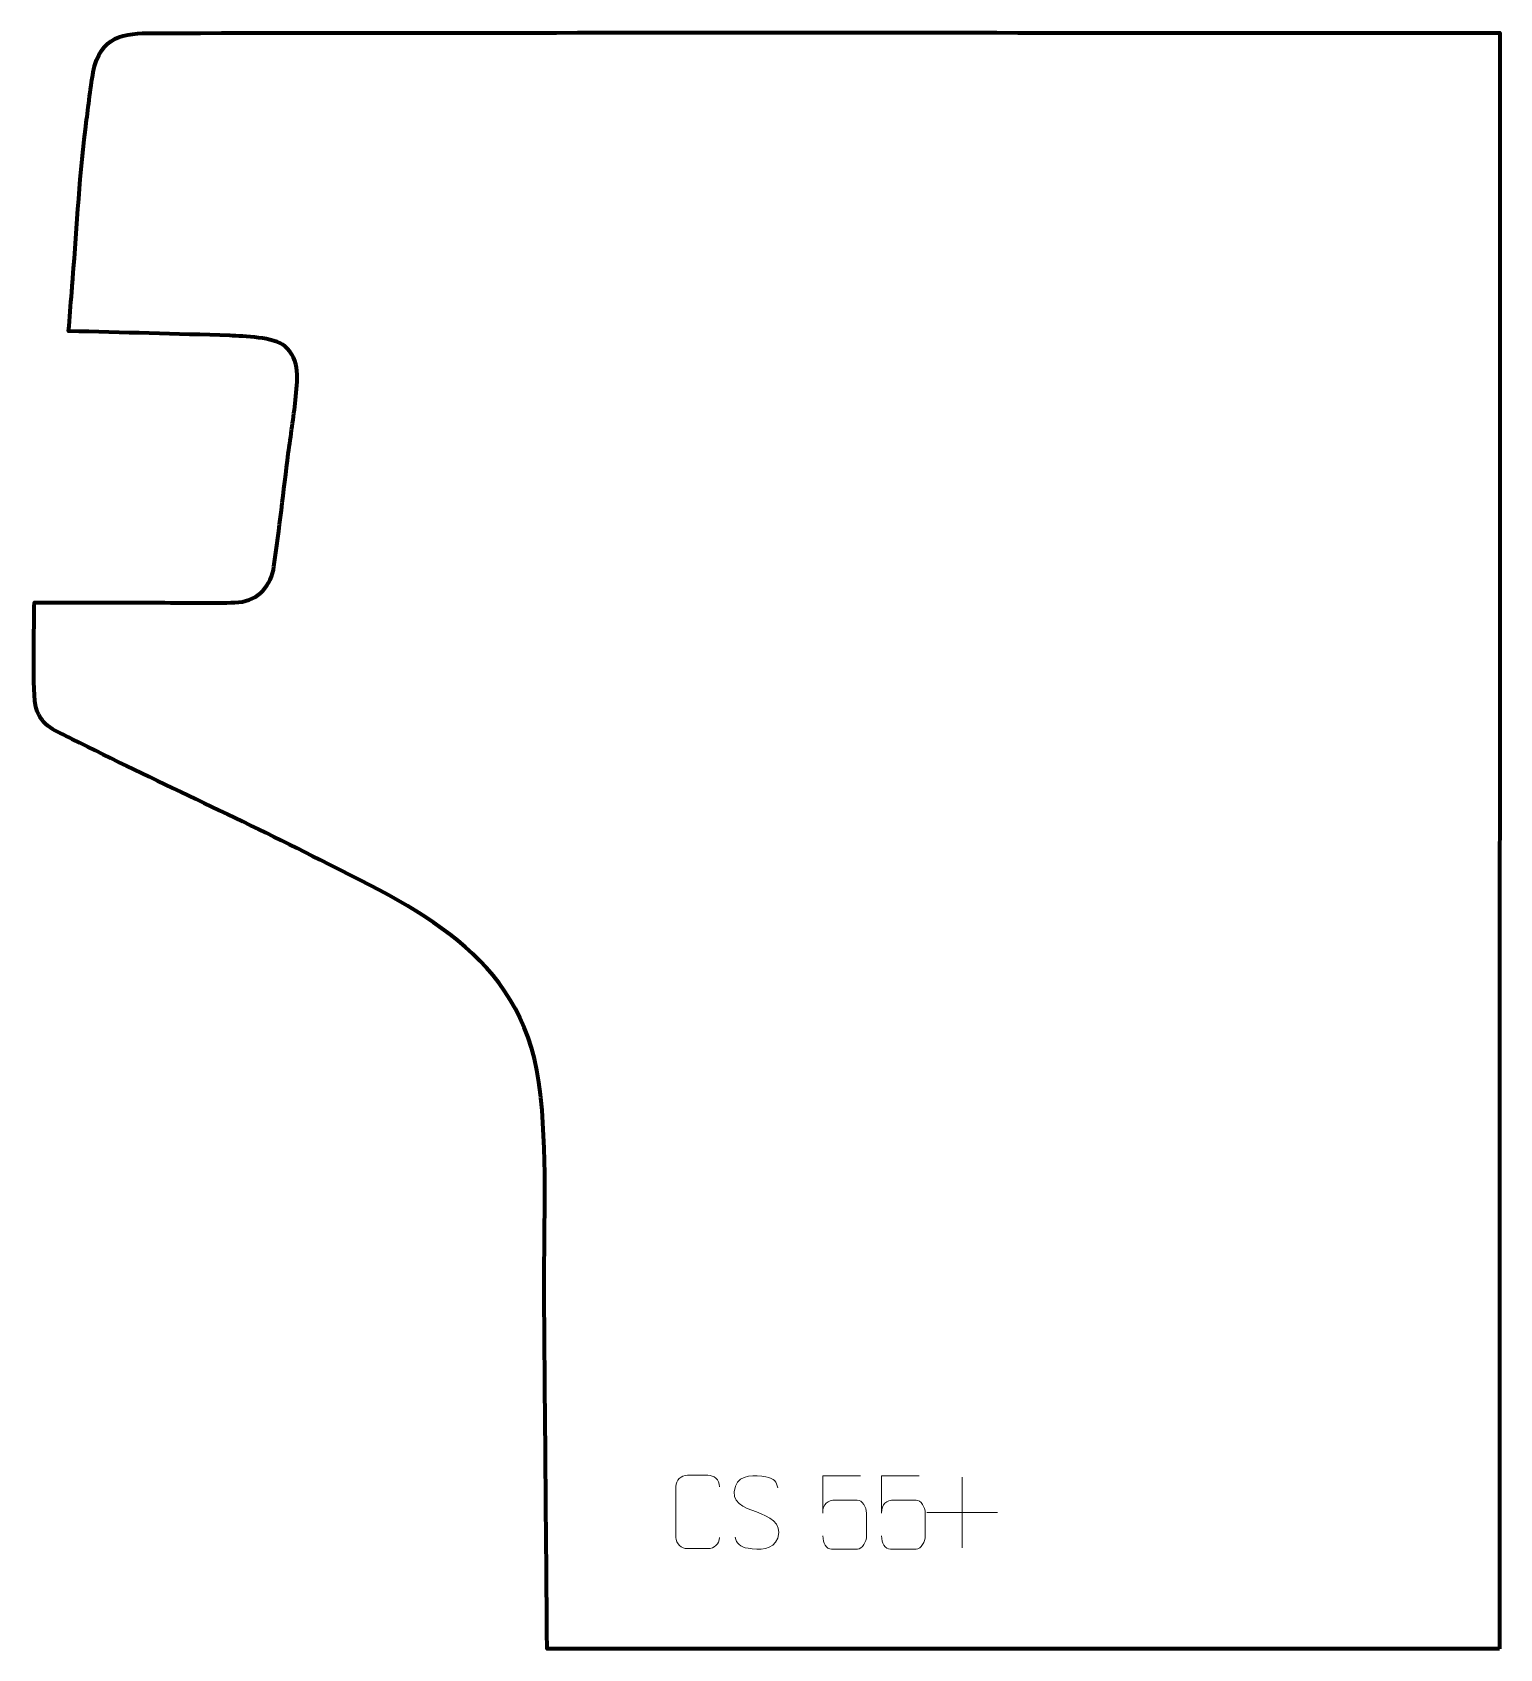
# Model space of a CAD drawing. Header units: millimetres. Extents: x 981 to 1480, y 156 to 706.
import ezdxf

# ---------------------------------------------------------------- set-up
doc = ezdxf.new("R2010")
doc.units = ezdxf.units.MM
doc.header["$MEASUREMENT"] = 0
doc.layers.add('layer 2', color=7, linetype='Continuous')
doc.layers.add('layer 3', color=7, linetype='Continuous')

msp = doc.modelspace()

# ---------------------------------------------------------------- linework, layer by layer
at = {"layer": 'layer 2', "color": 142, "lineweight": 9}
for points, knots in [([(1214.5449, 194.2192), (1214.4051, 191.8958), (1212.7279, 190.4162), (1210.5802, 190.4054), (1210.5802, 190.4054), (1208.2483, 190.4058), (1205.9164, 190.4058), (1203.5849, 190.4054), (1203.5849, 190.4054), (1201.6599, 190.3), (1199.6878, 192.1845), (1199.699, 194.2018), (1199.699, 194.2018), (1199.6994, 199.9719), (1199.6994, 205.7416), (1199.699, 211.5109), (1199.699, 211.5109), (1199.7032, 213.649), (1201.4499, 215.3682), (1203.6023, 215.3547), (1203.6023, 215.3547), (1205.928, 215.3547), (1208.2541, 215.3547), (1210.5802, 215.3547), (1210.5802, 215.3547), (1212.5268, 215.3902), (1214.5182, 213.8987), (1214.5449, 211.4611)], [0, 0, 0, 0, 0.125, 0.125, 0.125, 0.125, 0.25, 0.25, 0.25, 0.25, 0.375, 0.375, 0.375, 0.375, 0.5, 0.5, 0.5, 0.5, 0.625, 0.625, 0.625, 0.625, 0.75, 0.75, 0.75, 0.75, 1, 1, 1, 1]), ([(1227.1219, 202.8783), (1222.8736, 204.3487), (1217.9655, 206.1445), (1219.9706, 211.6648), (1219.9706, 211.6648), (1221.4741, 215.8047), (1226.6877, 215.4162), (1230.2913, 214.8151), (1230.2913, 214.8151), (1233.1519, 214.3379), (1234.0166, 213.1247), (1234.3272, 211.0406)], [0, 0, 0, 0, 0.25, 0.25, 0.25, 0.25, 0.5, 0.5, 0.5, 0.5, 1, 1, 1, 1]), ([(1262.5105, 215.1592), (1262.5105, 215.1592), (1249.6588, 215.1592), (1249.6588, 215.1592), (1249.6588, 215.1592), (1249.6591, 210.9286), (1249.6591, 206.6977), (1249.6588, 202.4665), (1249.6588, 202.4665), (1249.6585, 205.7766), (1251.2895, 206.8484), (1254.1015, 206.9089), (1254.1015, 206.9089), (1256.5411, 206.9092), (1258.9806, 206.9092), (1261.4198, 206.9089), (1261.4198, 206.9089), (1263.0696, 206.9157), (1264.5445, 204.5352), (1264.573, 202.4665), (1264.573, 202.4665), (1264.5727, 199.8792), (1264.5727, 197.2916), (1264.573, 194.7039), (1264.573, 194.7039), (1264.6192, 192.7445), (1263.1198, 190.3082), (1261.4939, 190.2497), (1261.4939, 190.2497), (1259.5374, 190.25), (1254.6424, 190.25), (1252.6854, 190.2497), (1252.6854, 190.2497), (1250.8399, 190.2409), (1249.7328, 192.2057), (1249.712, 194.7568)], [0, 0, 0, 0, 0.1, 0.1, 0.1, 0.1, 0.2, 0.2, 0.2, 0.2, 0.3, 0.3, 0.3, 0.3, 0.4, 0.4, 0.4, 0.4, 0.5, 0.5, 0.5, 0.5, 0.6, 0.6, 0.6, 0.6, 0.7, 0.7, 0.7, 0.7, 0.8, 0.8, 0.8, 0.8, 1, 1, 1, 1]), ([(1282.5105, 215.1592), (1282.5105, 215.1592), (1269.6588, 215.1592), (1269.6588, 215.1592), (1269.6588, 215.1592), (1269.6591, 210.9286), (1269.6591, 206.6977), (1269.6588, 202.4665), (1269.6588, 202.4665), (1269.6585, 205.7766), (1271.2895, 206.8484), (1274.1015, 206.9089), (1274.1015, 206.9089), (1276.5411, 206.9092), (1278.9806, 206.9092), (1281.4198, 206.9089), (1281.4198, 206.9089), (1283.0696, 206.9157), (1284.5445, 204.5352), (1284.573, 202.4665), (1284.573, 202.4665), (1284.5727, 199.8792), (1284.5727, 197.2916), (1284.573, 194.7039), (1284.573, 194.7039), (1284.6192, 192.7445), (1283.1198, 190.3082), (1281.4939, 190.2497), (1281.4939, 190.2497), (1279.5374, 190.25), (1274.6424, 190.25), (1272.6854, 190.2497), (1272.6854, 190.2497), (1270.8399, 190.2409), (1269.7328, 192.2057), (1269.712, 194.7568)], [0, 0, 0, 0, 0.1, 0.1, 0.1, 0.1, 0.2, 0.2, 0.2, 0.2, 0.3, 0.3, 0.3, 0.3, 0.4, 0.4, 0.4, 0.4, 0.5, 0.5, 0.5, 0.5, 0.6, 0.6, 0.6, 0.6, 0.7, 0.7, 0.7, 0.7, 0.8, 0.8, 0.8, 0.8, 1, 1, 1, 1]), ([(1227.1219, 202.8782), (1231.1405, 201.2315), (1236.17, 199.3432), (1234.336, 193.9829), (1234.336, 193.9829), (1232.8762, 189.7165), (1227.9654, 189.9732), (1224.2393, 190.5279), (1224.2393, 190.5279), (1221.4893, 190.9377), (1220.2684, 192.1512), (1219.8904, 194.2634)], [0, 0, 0, 0, 0.25, 0.25, 0.25, 0.25, 0.5, 0.5, 0.5, 0.5, 1, 1, 1, 1])]:
    msp.add_open_spline(points, degree=3, knots=knots, dxfattribs=at)
for points in [[(1297.1164, 214.6934), (1297.1164, 214.6934), (1297.1164, 190.7155), (1297.1164, 190.7155)], [(1285.1275, 202.7044), (1285.1275, 202.7044), (1309.1054, 202.7044), (1309.1054, 202.7044)]]:
    msp.add_open_spline(points, degree=3, dxfattribs=at)
at = {"layer": 'layer 3', "color": 242, "lineweight": 158}
msp.add_open_spline([(1480.1101, 156.351), (1480.1101, 156.351), (1480.1229, 706.2601), (1480.1229, 706.2601), (1480.1229, 706.2601), (1327.9287, 706.328), (1175.7165, 706.4521), (1023.5266, 706.1981), (1023.5266, 706.1981), (1013.4844, 706.1814), (1004.9067, 706.1984), (1001.7746, 694.9458), (1001.7746, 694.9458), (1000.5501, 689.9006), (999.7889, 682.048), (999.071, 676.6778), (999.071, 676.6778), (996.6864, 658.8388), (995.8249, 640.7284), (994.3818, 622.7883), (994.3818, 622.7883), (994.2545, 621.2204), (994.1281, 619.6524), (994.0024, 618.0842), (994.0024, 618.0842), (993.6481, 613.6497), (993.2938, 609.2152), (992.9395, 604.7807), (992.9395, 604.7807), (1011.2123, 604.2619), (1029.5718, 603.8641), (1047.8304, 603.221), (1047.8304, 603.221), (1052.485, 603.0571), (1063.0485, 602.6928), (1066.5252, 599.6933), (1066.5252, 599.6933), (1072.0633, 594.9155), (1070.8526, 587.8865), (1070.1774, 581.4029), (1070.1774, 581.4029), (1069.5406, 575.2877), (1068.5435, 569.2178), (1067.7301, 563.1252), (1067.7301, 563.1252), (1066.1098, 550.3466), (1064.6859, 537.392), (1062.8531, 524.6601), (1062.8531, 524.6601), (1061.9465, 518.3619), (1057.5443, 512.9712), (1050.8814, 512.5325), (1050.8814, 512.5325), (1043.8498, 512.0693), (1034.8373, 512.3017), (1027.6526, 512.3425), (1027.6526, 512.3425), (1022.2824, 512.3729), (1016.9138, 512.4207), (1011.5434, 512.4242), (1011.5434, 512.4242), (1001.4523, 512.4242), (991.3614, 512.4242), (981.2704, 512.4242), (981.2704, 512.4242), (981.2585, 505.9597), (980.5771, 480.7865), (981.8389, 476.4642), (981.8389, 476.4642), (984.0428, 469.9317), (988.3414, 468.8659), (994.1661, 465.9078), (994.1661, 465.9078), (1022.1801, 451.8507), (1050.6157, 439.0543), (1078.607, 424.7812), (1078.607, 424.7812), (1115.3106, 406.3537), (1148.8034, 390.6938), (1153.5968, 344.9984), (1153.5968, 344.9984), (1153.5968, 344.9984), (1153.7157, 343.8639), (1153.7157, 343.8639), (1153.7157, 343.8639), (1155.9529, 321.1077), (1154.6613, 297.5901), (1154.8323, 274.7075), (1154.8323, 274.7075), (1155.1651, 235.5735), (1155.4934, 196.4395), (1155.8239, 157.3055), (1155.8239, 157.3055), (1155.8239, 157.3055), (1155.832, 156.351), (1155.832, 156.351), (1155.832, 156.351), (1155.832, 156.351), (1480.1101, 156.351), (1480.1101, 156.351)], degree=3, knots=[0, 0, 0, 0, 0.03846154, 0.03846154, 0.03846154, 0.03846154, 0.07692308, 0.07692308, 0.07692308, 0.07692308, 0.11538462, 0.11538462, 0.11538462, 0.11538462, 0.15384615, 0.15384615, 0.15384615, 0.15384615, 0.19230769, 0.19230769, 0.19230769, 0.19230769, 0.23076923, 0.23076923, 0.23076923, 0.23076923, 0.26923077, 0.26923077, 0.26923077, 0.26923077, 0.30769231, 0.30769231, 0.30769231, 0.30769231, 0.34615385, 0.34615385, 0.34615385, 0.34615385, 0.38461538, 0.38461538, 0.38461538, 0.38461538, 0.42307692, 0.42307692, 0.42307692, 0.42307692, 0.46153846, 0.46153846, 0.46153846, 0.46153846, 0.5, 0.5, 0.5, 0.5, 0.53846154, 0.53846154, 0.53846154, 0.53846154, 0.57692308, 0.57692308, 0.57692308, 0.57692308, 0.61538462, 0.61538462, 0.61538462, 0.61538462, 0.65384615, 0.65384615, 0.65384615, 0.65384615, 0.69230769, 0.69230769, 0.69230769, 0.69230769, 0.73076923, 0.73076923, 0.73076923, 0.73076923, 0.76923077, 0.76923077, 0.76923077, 0.76923077, 0.80769231, 0.80769231, 0.80769231, 0.80769231, 0.84615385, 0.84615385, 0.84615385, 0.84615385, 0.88461538, 0.88461538, 0.88461538, 0.88461538, 0.92307692, 0.92307692, 0.92307692, 0.92307692, 1, 1, 1, 1], dxfattribs=at)

doc.saveas('drawing.dxf')
